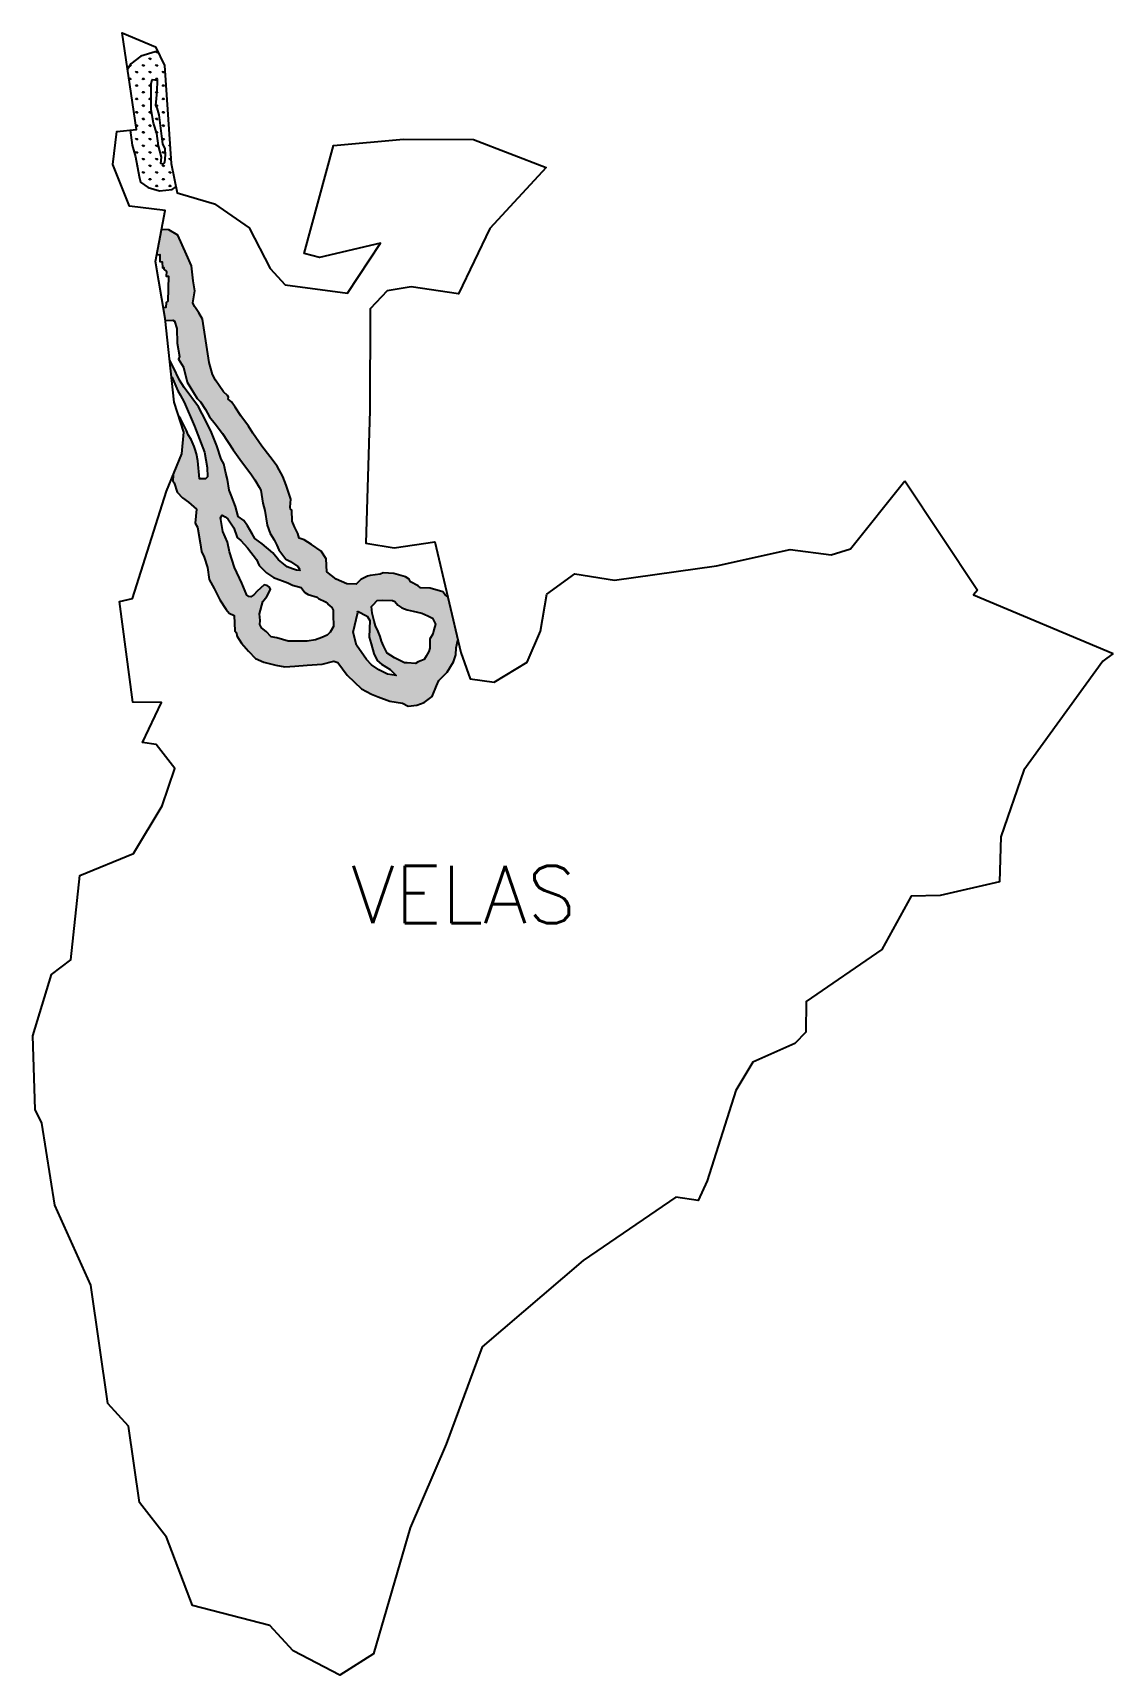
# Model space of a CAD drawing. Header units: metres. Extents: x 291233 to 293289, y 1984633 to 1987758.
import ezdxf

# ---------------------------------------------------------------- set-up
doc = ezdxf.new("R2010")
doc.units = ezdxf.units.M
doc.layers.add('MANGROOVE BUFFER ZONE', color=120, linetype='Continuous')
doc.layers.add('village', color=3, linetype='Continuous')
doc.styles.get("Standard").update_dxf_attribs({"font": 'simplex.shx'})
pattern_1 = [(90, (0, 0), (-12.72792206, 12.72792206), [3.375, -22.08084413]), (45, (0, 0), (-12.72792206, 12.72792206), [3.375, -14.625]), (135, (0, 0), (-12.72792206, -12.72792206), [3.375, -14.625])]

msp = doc.modelspace()

# ---------------------------------------------------------------- hatches: boundary and pattern name
at = {"layer": 'MANGROOVE BUFFER ZONE'}
h = msp.add_hatch(dxfattribs=at)
h.set_pattern_fill('GRASS', color=256, scale=18)
h.set_pattern_definition(pattern_1)
h.paths.add_polyline_path([(291413.6, 1987688.6), (291430.6, 1987573.8), (291418.5, 1987572.5), (291422.6, 1987544.2), (291428.8, 1987521.8), (291435.8, 1987484.3), (291438.6, 1987473.7), (291453, 1987463.4), (291474.2, 1987457.1), (291498.5, 1987459.5), (291505.6, 1987464.6), (291496.6, 1987508.8), (291483.8, 1987695.7), (291471.1, 1987721.6), (291466, 1987721.8), (291438.9, 1987713.5), (291420, 1987698.6)])
h.paths.add_polyline_path([(291469.2, 1987566.4), (291472.9, 1987542.4), (291478, 1987521.2), (291477.1, 1987509.2), (291479.9, 1987507.6), (291484.1, 1987510.8), (291485.5, 1987525.3), (291484.7, 1987536.8), (291480.5, 1987546.3), (291478.1, 1987560.8), (291473.3, 1987601.9), (291469.5, 1987615.1), (291466.9, 1987619.4), (291469.7, 1987645.9), (291470.2, 1987667.3), (291460.8, 1987668.6), (291458.6, 1987660.4), (291458.9, 1987610.9), (291462.8, 1987585.5)], flags=0)
h = msp.add_hatch(dxfattribs=at)
h.set_pattern_fill('GRASS', color=256, scale=18)
h.set_pattern_definition(pattern_1)
h.paths.add_polyline_path([(291790.4, 1986675.2), (291794.2, 1986671.8), (291794.7, 1986670.3), (291802.6, 1986664.3), (291805.2, 1986659.3), (291805.2, 1986650.9), (291805.4, 1986627.9), (291799.2, 1986617), (291793.5, 1986611.3), (291783.6, 1986607.1), (291771.4, 1986602.7), (291755.2, 1986600.4), (291719.2, 1986599.9), (291697.5, 1986606.7), (291686.7, 1986608.6), (291677.4, 1986618.4), (291668.6, 1986625.5), (291665.1, 1986631.6), (291666.3, 1986639.2), (291665, 1986651.9), (291671.2, 1986675.8), (291678.7, 1986684.8), (291685.9, 1986698.7), (291683.7, 1986702.9), (291679.2, 1986706.3), (291673.7, 1986707.5), (291660.3, 1986695), (291653.8, 1986688), (291648.1, 1986684.4), (291644.2, 1986684.8), (291640.9, 1986687.7), (291631.3, 1986710.2), (291617, 1986740.6), (291607.4, 1986770), (291604.2, 1986788.2), (291595.2, 1986808.7), (291591.5, 1986831.4), (291590.3, 1986834.9), (291593.5, 1986839.9), (291599.2, 1986837), (291604.4, 1986833.2), (291616.1, 1986815.6), (291622.3, 1986797.1), (291629.5, 1986791.6), (291642.2, 1986777.7), (291659, 1986755.3), (291663.9, 1986744.3), (291678.4, 1986729.9), (291691.7, 1986721.3), (291718.7, 1986711.3), (291727.5, 1986706.9), (291744.3, 1986702.4), (291751.3, 1986692.8), (291757.5, 1986688.6), (291774.5, 1986683.7), (291777.1, 1986681)], flags=16)
h.paths.add_polyline_path([(291741.7, 1986734.6), (291735.4, 1986735), (291727.8, 1986737.9), (291717.4, 1986741.8), (291710.7, 1986747.2), (291700.8, 1986755), (291690.1, 1986767.9), (291670.1, 1986785.3), (291655.6, 1986795.4), (291650.8, 1986804.2), (291641.8, 1986819.3), (291635, 1986829.5), (291624.3, 1986837.6), (291618.8, 1986856.5), (291610.6, 1986878.1), (291606.8, 1986887.6), (291604.1, 1986907.7), (291600.8, 1986919.5), (291597.1, 1986937.4), (291592.1, 1986946.6), (291583.7, 1986972), (291573.6, 1986997), (291568.7, 1987006.8), (291555.8, 1987032.6), (291548.9, 1987045.9), (291521.5, 1987083), (291512.7, 1987096.7), (291500.8, 1987122.1), (291491.3, 1987139.9), (291484.9, 1987151.9), (291485.7, 1987169.3), (291484.7, 1987179.3), (291481.7, 1987185.6), (291482.9, 1987210.5), (291500.1, 1987210.7), (291502.9, 1987208.7), (291507.5, 1987195.1), (291508.4, 1987167), (291512.4, 1987141.6), (291510.9, 1987137), (291520.4, 1987121.2), (291527, 1987093.2), (291539, 1987073.2), (291545.9, 1987061.8), (291552.2, 1987055.5), (291561.8, 1987041.2), (291569.6, 1987026.8), (291580.3, 1987013.9), (291594.3, 1986995.4), (291614.5, 1986964.1), (291630.8, 1986942.2), (291648.3, 1986918.8), (291656, 1986907), (291664, 1986892.9), (291667.3, 1986887.2), (291671.1, 1986862.6), (291674.8, 1986848.7), (291679.6, 1986820.7), (291684.8, 1986804.9), (291692.7, 1986792.9), (291697.7, 1986782.6), (291701.5, 1986774.2), (291709.2, 1986763.6), (291715.1, 1986756.1), (291724, 1986751.5), (291738, 1986742.2), (291741.2, 1986737.1)], flags=16)
h.paths.add_polyline_path([(291851.5, 1986657.4), (291869.5, 1986647.9), (291874.7, 1986639.7), (291873.7, 1986607.5), (291877.3, 1986594.8), (291882.6, 1986576.4), (291888.4, 1986563.4), (291897, 1986556.2), (291913.4, 1986546.2), (291924.6, 1986535), (291908.3, 1986537.5), (291892.1, 1986545.6), (291877.7, 1986555.2), (291868.6, 1986565.4), (291849.1, 1986592.3), (291842.7, 1986617.1), (291851.8, 1986654.5)], flags=16)
h.paths.add_polyline_path([(291877.9, 1986665.9), (291881, 1986669.2), (291888.5, 1986677.7), (291898.6, 1986678.4), (291918.1, 1986677.5), (291922.1, 1986675.6), (291927.9, 1986668.3), (291935.5, 1986663.3), (291945.8, 1986659.6), (291957.1, 1986657), (291973.8, 1986653.1), (291985.2, 1986648.4), (291993.8, 1986643.6), (291999.8, 1986632.3), (291996.8, 1986621.4), (291994.7, 1986613.4), (291989, 1986604.6), (291989, 1986586.8), (291987, 1986580.5), (291982, 1986571.7), (291978.4, 1986565.1), (291971.9, 1986562.7), (291966.9, 1986560.9), (291961.8, 1986557.9), (291945.9, 1986558.6), (291940.5, 1986558.9), (291938.2, 1986560.2), (291921.7, 1986568.3), (291907.9, 1986577.2), (291900.5, 1986591), (291897.1, 1986600.2), (291894.1, 1986609.2), (291890.4, 1986618.2), (291885.7, 1986629.2), (291882.7, 1986638), (291879.1, 1986653.2)], flags=16)
h.paths.add_polyline_path([(291566.1, 1986912.9), (291562.2, 1986909.3), (291550.3, 1986909), (291547.2, 1986943.1), (291544.9, 1986956.4), (291542.5, 1986965.1), (291540.6, 1986970.7), (291534.5, 1986984), (291529.3, 1986992.9), (291525.8, 1987000.8), (291519.8, 1987013.9), (291514.6, 1987024), (291503.6, 1987038.6), (291491.2, 1987059.8), (291485.2, 1987069), (291479, 1987079.6), (291477.1, 1987087), (291473.9, 1987096.2), (291471.9, 1987113.4), (291474.3, 1987114.5), (291482.6, 1987114.9), (291487, 1987114.2), (291492, 1987109.7), (291498.7, 1987101.8), (291502, 1987094.1), (291505.7, 1987085.6), (291509.1, 1987076.3), (291514, 1987068.8), (291521.4, 1987055.1), (291540.9, 1987009.4), (291559.9, 1986959.6), (291565, 1986930.4)], flags=16)
h.paths.add_polyline_path([(291468.6, 1987331.1), (291468.7, 1987331.1), (291467.1, 1987322.3), (291481.6, 1987234.7), (291486.4, 1987234.8), (291486.9, 1987244.6), (291490.1, 1987247.3), (291491.6, 1987294.5), (291487.4, 1987294.6), (291487.8, 1987303.7), (291482.5, 1987308), (291482.9, 1987311), (291480, 1987310.3), (291479.4, 1987321.7), (291474.9, 1987322.3), (291474.9, 1987335.8), (291468.7, 1987335.5)])
h.paths.add_polyline_path([(292042.2, 1986601.8), (292023, 1986684.6), (292018.2, 1986688.1), (292013.8, 1986694.1), (291989.3, 1986700.9), (291971.3, 1986701.3), (291966.9, 1986705.6), (291951.8, 1986713), (291949.8, 1986718.1), (291942.8, 1986722.3), (291924.9, 1986727.8), (291920.7, 1986729.1), (291900.3, 1986730.2), (291894.6, 1986727.6), (291875.2, 1986725.1), (291870.1, 1986723.7), (291857.8, 1986717.7), (291848.7, 1986708.5), (291831.1, 1986708.9), (291810.8, 1986717.9), (291793, 1986732), (291791.7, 1986757), (291782.4, 1986771.3), (291763.8, 1986783.8), (291749.5, 1986793.1), (291740, 1986796.1), (291737.9, 1986805), (291731.5, 1986817.4), (291726.8, 1986828.7), (291726.2, 1986849.3), (291723.9, 1986851.3), (291722.9, 1986855.1), (291724.2, 1986870.4), (291715.8, 1986896.7), (291709.2, 1986913.3), (291698.5, 1986933.2), (291684.4, 1986951.6), (291669.4, 1986971.2), (291652, 1986995.9), (291643.9, 1987009.1), (291629.4, 1987029.1), (291618.5, 1987045.3), (291611.6, 1987055.4), (291605.4, 1987060.9), (291605.6, 1987064.1), (291603.7, 1987067.3), (291596.2, 1987074.7), (291588, 1987086.6), (291580.9, 1987096.9), (291575.2, 1987107.5), (291568.7, 1987130.5), (291556.4, 1987212.8), (291549.5, 1987225), (291542.9, 1987234.6), (291541.1, 1987236.8), (291537.8, 1987244.2), (291541.6, 1987266.5), (291538.3, 1987285.9), (291535.6, 1987314.4), (291525.9, 1987335.9), (291509.4, 1987372.8), (291492.3, 1987382.6), (291478.5, 1987383.5), (291467.1, 1987322.3), (291485, 1987213.9), (291485.4, 1987210.5), (291482.9, 1987210.5), (291481.7, 1987185.6), (291484.7, 1987179.3), (291485.7, 1987169.3), (291484.9, 1987151.9), (291493.7, 1987135.4), (291497.2, 1987103.5), (291492, 1987109.7), (291487, 1987114.2), (291482.6, 1987114.9), (291474.3, 1987114.5), (291471.9, 1987113.4), (291473.9, 1987096.2), (291477.1, 1987087), (291479, 1987079.6), (291485.2, 1987069), (291491.2, 1987059.8), (291503.6, 1987038.6), (291510.7, 1987029.1), (291520.7, 1986997.7), (291516.9, 1986956.7), (291500.3, 1986916), (291500.1, 1986905.5), (291502.6, 1986901.1), (291508, 1986883.5), (291518.3, 1986873.1), (291529.6, 1986864.3), (291545, 1986851.5), (291542.6, 1986824.4), (291546.9, 1986817), (291551.7, 1986787.5), (291554.4, 1986770.7), (291559.4, 1986759.9), (291565.8, 1986740.5), (291568.8, 1986717.5), (291578.7, 1986700.2), (291589.2, 1986678.6), (291601.2, 1986660.6), (291606.8, 1986653.6), (291616.6, 1986648.9), (291617.8, 1986620), (291620.9, 1986616), (291621.5, 1986610), (291630.7, 1986596.2), (291644.1, 1986581.4), (291657.4, 1986567.2), (291673.2, 1986560), (291695.9, 1986554.4), (291713, 1986551.1), (291731.7, 1986552.8), (291755.4, 1986554.3), (291784.1, 1986556.4), (291806.5, 1986562.3), (291814.1, 1986559.5), (291831.7, 1986535.3), (291858.8, 1986509.1), (291878.2, 1986499.3), (291890.8, 1986494.5), (291912.5, 1986486.1), (291937.1, 1986481.9), (291947.6, 1986476.3), (291963.9, 1986478.1), (291977.9, 1986483.3), (291993.5, 1986494.6), (292001.7, 1986514.9), (292005.8, 1986525.1), (292021.9, 1986541.2), (292034.2, 1986560.7), (292038.1, 1986574.1), (292039.3, 1986587.3)])

# ---------------------------------------------------------------- linework, layer by layer
at = {"color": 3, "flags": 128}
msp.add_lwpolyline([(292892.6, 1986905.5), (293030.8, 1986697.2)], dxfattribs=at)
at = {"layer": 'MANGROOVE BUFFER ZONE', "flags": 128}
for points in [[(291471.1, 1987721.6), (291466, 1987721.8), (291438.9, 1987713.5), (291420, 1987698.6), (291413.6, 1987688.6)], [(291418.5, 1987572.5), (291422.6, 1987544.2), (291428.8, 1987521.8), (291435.8, 1987484.3), (291438.6, 1987473.7), (291453, 1987463.4), (291474.2, 1987457.1), (291498.5, 1987459.5), (291505.6, 1987464.6)], [(292023, 1986684.6), (292018.2, 1986688.1), (292013.8, 1986694.1), (291989.3, 1986700.9), (291971.3, 1986701.3), (291966.9, 1986705.6), (291951.8, 1986713), (291949.8, 1986718.1), (291942.8, 1986722.3), (291924.9, 1986727.8), (291920.7, 1986729.1), (291900.3, 1986730.2), (291894.6, 1986727.6), (291875.2, 1986725.1), (291870.1, 1986723.7), (291857.8, 1986717.7), (291848.7, 1986708.5), (291831.1, 1986708.9), (291810.8, 1986717.9), (291793, 1986732), (291791.7, 1986757), (291782.4, 1986771.3), (291763.8, 1986783.8), (291749.5, 1986793.1), (291740, 1986796.1), (291737.9, 1986805), (291731.5, 1986817.4), (291726.8, 1986828.7), (291726.2, 1986849.3), (291723.9, 1986851.3), (291722.9, 1986855.1), (291724.2, 1986870.4), (291715.8, 1986896.7), (291709.2, 1986913.3), (291698.5, 1986933.2), (291684.4, 1986951.6), (291669.4, 1986971.2), (291652, 1986995.9), (291643.9, 1987009.1), (291629.4, 1987029.1), (291618.5, 1987045.3), (291611.6, 1987055.4), (291605.4, 1987060.9), (291605.6, 1987064.1), (291603.7, 1987067.3), (291596.2, 1987074.7), (291588, 1987086.6), (291580.9, 1987096.9), (291575.2, 1987107.5), (291568.7, 1987130.5), (291556.4, 1987212.8), (291549.5, 1987225), (291542.9, 1987234.6), (291541.1, 1987236.8), (291537.8, 1987244.2), (291541.6, 1987266.5), (291538.3, 1987285.9), (291535.6, 1987314.4), (291525.9, 1987335.9), (291509.4, 1987372.8), (291492.3, 1987382.6), (291478.5, 1987383.5)], [(291469.5, 1987335.5), (291474.9, 1987335.8), (291474.9, 1987322.3), (291479.4, 1987321.7), (291480, 1987310.3), (291482.9, 1987311), (291482.5, 1987308), (291487.8, 1987303.7), (291487.4, 1987294.6), (291491.6, 1987294.5), (291490.1, 1987247.3), (291486.9, 1987244.6), (291486.4, 1987234.8), (291481.6, 1987234.7)], [(291485.4, 1987210.5), (291500.1, 1987210.7), (291502.9, 1987208.7), (291507.5, 1987195.1), (291508.4, 1987167), (291512.4, 1987141.6), (291510.9, 1987137), (291520.4, 1987121.2), (291527, 1987093.2), (291539, 1987073.2), (291545.9, 1987061.8), (291552.2, 1987055.5), (291561.8, 1987041.2), (291569.6, 1987026.8), (291580.3, 1987013.9), (291594.3, 1986995.4), (291614.5, 1986964.1), (291630.8, 1986942.2), (291648.3, 1986918.8), (291656, 1986907), (291664, 1986892.9), (291667.3, 1986887.2), (291671.1, 1986862.6), (291674.8, 1986848.7), (291679.6, 1986820.7), (291684.8, 1986804.9), (291692.7, 1986792.9), (291697.7, 1986782.6), (291701.5, 1986774.2), (291709.2, 1986763.6), (291715.1, 1986756.1), (291724, 1986751.5), (291738, 1986742.2), (291741.2, 1986737.1), (291741.7, 1986734.6), (291735.4, 1986735), (291727.8, 1986737.9), (291717.4, 1986741.8), (291710.7, 1986747.2), (291700.8, 1986755), (291690.1, 1986767.9), (291670.1, 1986785.3), (291655.6, 1986795.4), (291650.8, 1986804.2), (291641.8, 1986819.3), (291635, 1986829.5), (291624.3, 1986837.6), (291618.8, 1986856.5), (291610.6, 1986878.1), (291606.8, 1986887.6), (291604.1, 1986907.7), (291600.8, 1986919.5), (291597.1, 1986937.4), (291592.1, 1986946.6), (291583.7, 1986972), (291573.6, 1986997), (291568.7, 1987006.8), (291555.8, 1987032.6), (291548.9, 1987045.9), (291521.5, 1987083), (291512.7, 1987096.7), (291500.8, 1987122.1), (291493.7, 1987135.4)], [(291497.2, 1987103.5), (291498.7, 1987101.8), (291502, 1987094.1), (291505.7, 1987085.6), (291509.1, 1987076.3), (291514, 1987068.8), (291521.4, 1987055.1), (291540.9, 1987009.4), (291559.9, 1986959.6), (291565, 1986930.4), (291566.1, 1986912.9), (291562.2, 1986909.3), (291550.3, 1986909), (291547.2, 1986943.1), (291544.9, 1986956.4), (291542.5, 1986965.1), (291540.6, 1986970.7), (291534.5, 1986984), (291529.3, 1986992.9), (291525.8, 1987000.8), (291519.8, 1987013.9), (291514.6, 1987024), (291510.7, 1987029.1)], [(291500.3, 1986916), (291500.1, 1986905.5), (291502.6, 1986901.1), (291508, 1986883.5), (291518.3, 1986873.1), (291529.6, 1986864.3), (291545, 1986851.5), (291542.6, 1986824.4), (291546.9, 1986817), (291551.7, 1986787.5), (291554.4, 1986770.7), (291559.4, 1986759.9), (291565.8, 1986740.5), (291568.8, 1986717.5), (291578.7, 1986700.2), (291589.2, 1986678.6), (291601.2, 1986660.6), (291606.8, 1986653.6), (291616.6, 1986648.9), (291617.8, 1986620), (291620.9, 1986616), (291621.5, 1986610), (291630.7, 1986596.2), (291644.1, 1986581.4), (291657.4, 1986567.2), (291673.2, 1986560), (291695.9, 1986554.4), (291713, 1986551.1), (291731.7, 1986552.8), (291755.4, 1986554.3), (291784.1, 1986556.4), (291806.5, 1986562.3), (291814.1, 1986559.5), (291831.7, 1986535.3), (291858.8, 1986509.1), (291878.2, 1986499.3), (291890.8, 1986494.5), (291912.5, 1986486.1), (291937.1, 1986481.9), (291947.6, 1986476.3), (291963.9, 1986478.1), (291977.9, 1986483.3), (291993.5, 1986494.6), (292001.7, 1986514.9), (292005.8, 1986525.1), (292021.9, 1986541.2), (292034.2, 1986560.7), (292038.1, 1986574.1), (292039.3, 1986587.3), (292042.2, 1986601.8)]]:
    msp.add_lwpolyline(points, dxfattribs=at)
for points in [[(291470.2, 1987667.3), (291469.7, 1987645.9), (291466.9, 1987619.4), (291469.5, 1987615.1), (291473.3, 1987601.9), (291478.1, 1987560.8), (291480.5, 1987546.3), (291484.7, 1987536.8), (291485.5, 1987525.3), (291484.1, 1987510.8), (291479.9, 1987507.6), (291477.1, 1987509.2), (291478, 1987521.2), (291472.9, 1987542.4), (291469.2, 1987566.4), (291462.8, 1987585.5), (291458.9, 1987610.9), (291458.6, 1987660.4), (291460.8, 1987668.6)], [(291718.7, 1986711.3), (291727.5, 1986706.9), (291744.3, 1986702.4), (291751.3, 1986692.8), (291757.5, 1986688.6), (291774.5, 1986683.7), (291777.1, 1986681), (291790.4, 1986675.2), (291794.2, 1986671.8), (291794.7, 1986670.3), (291802.6, 1986664.3), (291805.2, 1986659.3), (291805.2, 1986650.9), (291805.4, 1986627.9), (291799.2, 1986617), (291793.5, 1986611.3), (291783.6, 1986607.1), (291771.4, 1986602.7), (291755.2, 1986600.4), (291719.2, 1986599.9), (291697.5, 1986606.7), (291686.7, 1986608.6), (291677.4, 1986618.4), (291668.6, 1986625.5), (291665.1, 1986631.6), (291666.3, 1986639.2), (291665, 1986651.9), (291671.2, 1986675.8), (291678.7, 1986684.8), (291685.9, 1986698.7), (291683.7, 1986702.9), (291679.2, 1986706.3), (291673.7, 1986707.5), (291660.3, 1986695), (291653.8, 1986688), (291648.1, 1986684.4), (291644.2, 1986684.8), (291640.9, 1986687.7), (291631.3, 1986710.2), (291617, 1986740.6), (291607.4, 1986770), (291604.2, 1986788.2), (291595.2, 1986808.7), (291591.5, 1986831.4), (291590.3, 1986834.9), (291593.5, 1986839.9), (291599.2, 1986837), (291604.4, 1986833.2), (291616.1, 1986815.6), (291622.3, 1986797.1), (291629.5, 1986791.6), (291642.2, 1986777.7), (291659, 1986755.3), (291663.9, 1986744.3), (291678.4, 1986729.9), (291691.7, 1986721.3)], [(291877.9, 1986665.9), (291881, 1986669.2), (291888.5, 1986677.7), (291898.6, 1986678.4), (291918.1, 1986677.5), (291922.1, 1986675.6), (291927.9, 1986668.3), (291935.5, 1986663.3), (291945.8, 1986659.6), (291957.1, 1986657), (291973.8, 1986653.1), (291985.2, 1986648.4), (291993.8, 1986643.6), (291999.8, 1986632.3), (291996.8, 1986621.4), (291994.7, 1986613.4), (291989, 1986604.6), (291989, 1986586.8), (291987, 1986580.5), (291982, 1986571.7), (291978.4, 1986565.1), (291971.9, 1986562.7), (291966.9, 1986560.9), (291961.8, 1986557.9), (291945.9, 1986558.6), (291940.5, 1986558.9), (291938.2, 1986560.2), (291921.7, 1986568.3), (291907.9, 1986577.2), (291900.5, 1986591), (291897.1, 1986600.2), (291894.1, 1986609.2), (291890.4, 1986618.2), (291885.7, 1986629.2), (291882.7, 1986638), (291879.1, 1986653.2)], [(291851.5, 1986657.4), (291869.5, 1986647.9), (291874.7, 1986639.7), (291873.7, 1986607.5), (291877.3, 1986594.8), (291882.6, 1986576.4), (291888.4, 1986563.4), (291897, 1986556.2), (291913.4, 1986546.2), (291924.6, 1986535), (291908.3, 1986537.5), (291892.1, 1986545.6), (291877.7, 1986555.2), (291868.6, 1986565.4), (291849.1, 1986592.3), (291842.7, 1986617.1), (291851.8, 1986654.5)]]:
    msp.add_lwpolyline(points, close=True, dxfattribs=at)
at = {"layer": 'village', "color": 3}
for points in [[(293289.1, 1986576.8, 0), (293269.7, 1986562.1, 0), (293119.3, 1986354.8, 0), (293075.3, 1986227.8, 0), (293072.8, 1986142.2, 0), (292960.1, 1986116.4, 0), (292904.7, 1986114.7, 0), (292848.9, 1986013.7, 0), (292705.2, 1985914.3, 0), (292704.5, 1985856, 0), (292683.7, 1985834.4, 0), (292603.4, 1985799.1, 0), (292570.9, 1985745.4, 0), (292516.4, 1985573.5, 0), (292499.4, 1985535.5, 0), (292457.2, 1985542, 0), (292280.4, 1985421.6, 0), (292088.6, 1985257.6, 0), (292020.1, 1985072.3, 0), (291951.4, 1984913.2, 0), (291881.8, 1984673, 0), (291817.8, 1984632.6, 0), (291728.9, 1984678.7, 0), (291684.2, 1984726.8, 0), (291537.2, 1984765.3, 0), (291487.5, 1984895, 0), (291436.6, 1984960.9, 0), (291415.3, 1985106.6, 0), (291376.3, 1985149.6, 0), (291343.8, 1985374.4, 0), (291275.6, 1985526.8, 0), (291250.4, 1985683.2, 0), (291237.9, 1985708.9, 0), (291233.5, 1985849.1, 0), (291268.8, 1985966, 0), (291305.7, 1985993.7, 0), (291323, 1986154.1, 0), (291424.9, 1986196.2, 0), (291479.7, 1986286.6, 0), (291503.7, 1986357.9, 0), (291467.9, 1986403.3, 0), (291441.9, 1986407.4, 0), (291478.5, 1986483.5, 0), (291423.6, 1986483.9, 0), (291398.4, 1986675.7, 0), (291423.1, 1986681.6, 0), (291487.8, 1986885.3, 0), (291516.9, 1986956.7, 0), (291520.7, 1986997.7, 0), (291502.6, 1987054.7, 0), (291485, 1987213.9, 0), (291467.1, 1987322.3, 0), (291485.2, 1987419.8, 0), (291417.7, 1987427.6, 0), (291385.8, 1987507, 0), (291393.1, 1987569.9, 0), (291430.6, 1987573.8, 0), (291403.4, 1987757.6, 0), (291466.6, 1987730.8, 0), (291483.8, 1987695.7, 0), (291496.6, 1987508.8, 0), (291507.9, 1987453.2, 0), (291579.3, 1987432, 0), (291644.8, 1987386.7, 0), (291685.3, 1987309.5, 0), (291713.9, 1987278.2, 0), (291832, 1987262.5, 0), (291895.2, 1987357.4, 0), (291779, 1987330, 0), (291749.5, 1987338, 0), (291805.3, 1987543, 0), (291938.7, 1987555.5, 0), (292071.9, 1987554.7, 0), (292210, 1987501.1, 0), (292103.2, 1987385.6, 0), (292043.7, 1987261.1, 0), (291953.1, 1987274.4, 0), (291907.6, 1987266.8, 0), (291875.4, 1987232.8, 0), (291875, 1987038.8, 0), (291867.4, 1986786.5, 0), (291921, 1986778, 0), (291998.7, 1986789.3, 0), (292047.6, 1986578.5, 0), (292065.6, 1986528.7, 0), (292111.5, 1986522.2, 0), (292174, 1986560, 0), (292199.2, 1986619.1, 0), (292211.4, 1986689.8, 0), (292265.1, 1986728.3, 0), (292340.1, 1986716.3, 0), (292534.1, 1986743.4, 0), (292674.5, 1986774.4, 0), (292752.7, 1986764.3, 0), (292789.2, 1986776.1, 0), (292892.6, 1986905.5, 0)], [(293030.8, 1986697.2, 0), (293023.2, 1986688.1, 0), (293289.1, 1986576.8, 0)]]:
    msp.add_polyline3d(points, dxfattribs=at)

# ---------------------------------------------------------------- texts
at = {"insert": (291838.8, 1986172.3), "char_height": 108.7, "attachment_point": 1}
msp.add_mtext_dynamic_manual_height_columns('VELAS', width=710.319, gutter_width=1, heights=[0], dxfattribs=at)

doc.saveas('drawing.dxf')
